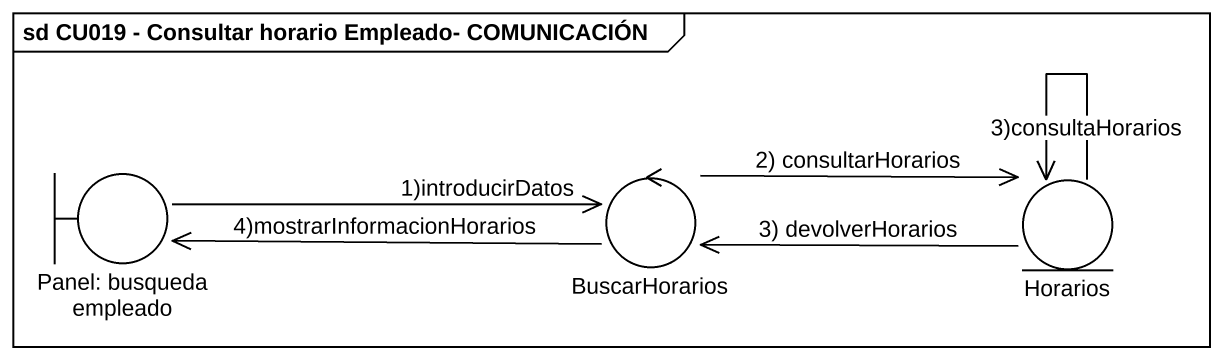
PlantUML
@startuml
mainframe sd CU019 - Consultar horario Empleado- COMUNICACIÓN
boundary "Panel: busqueda empleado" as Panel_busqueda_empleado
control BuscarHorarios
entity Horarios
Panel_busqueda_empleado -right-> BuscarHorarios : 1)introducirDatos
BuscarHorarios -left-> Panel_busqueda_empleado : 4)mostrarInformacionHorarios
BuscarHorarios -right-> Horarios : 2) consultarHorarios
Horarios -left-> BuscarHorarios : 3) devolverHorarios
Horarios --> Horarios : 3)consultaHorarios
@enduml
